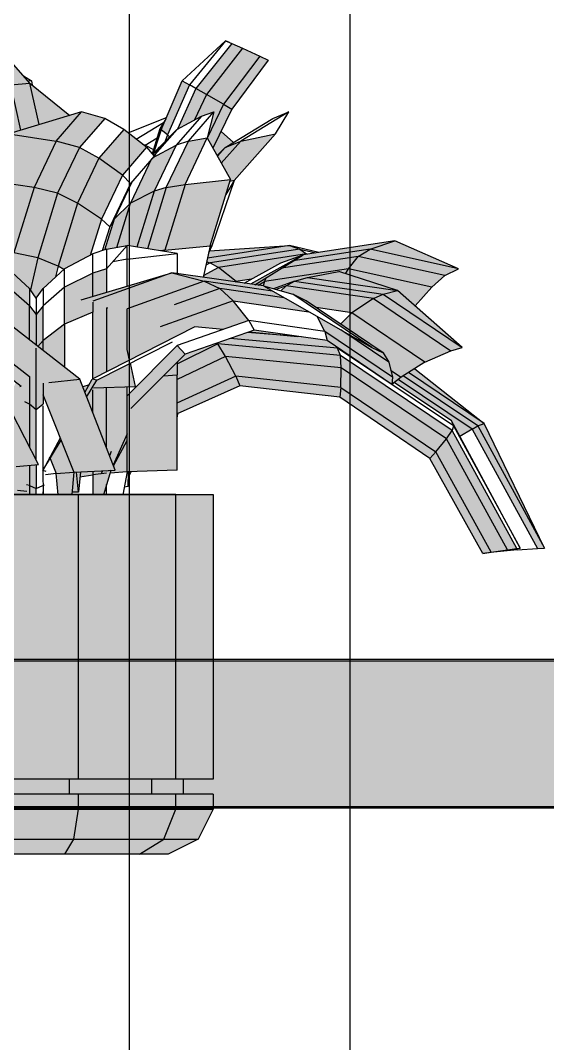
# Model space of a CAD drawing. Header units: feet. Extents: x 2272 to 4893, y 337 to 2916.
# Drawn here: x 3477.97 to 3481.55, y 1876.46 to 1883.41 of the extents above; entities that cross this region are included whole.
import ezdxf

# ---------------------------------------------------------------- set-up
doc = ezdxf.new("R2010")
doc.units = ezdxf.units.FT

# ---------------------------------------------------------------- blocks, each defined once
blk = doc.blocks.new('A$C7483090E')
for p, q in [((282.26, 430.06), (261.39, 453.57)), ((367.22, 431.3), (391.31, 453.57)), ((391.31, 453.57), (371.32, 429.03)), ((394.9, 452.1), (374.84, 427.05)), ((393.66, 452.61), (391.31, 453.57)), ((391.31, 453.57), (394.9, 452.1)), ((393.58, 452.54), (393.66, 452.61)), ((393.66, 452.61), (394.02, 452.4)), ((394.9, 452.1), (400.98, 449.54)), ((400.98, 449.54), (380.77, 423.61)), ((400.98, 449.54), (410.58, 445.07)), ((410.58, 445.07), (390.29, 418.19)), ((415.26, 442.73), (394.98, 415.48)), ((410.58, 445.07), (415.26, 442.73)), ((278.67, 434.01), (283.14, 431.3)), ((271.42, 429.03), (282.26, 430.06)), ((271.42, 429.03), (276.99, 403.69)), ((283.14, 431.3), (281.24, 431.08)), ((282.26, 430.06), (304.45, 411.89)), ((287.32, 406.84), (282.26, 430.06)), ((283.14, 431.3), (283.58, 428.89)), ((355.43, 403.98), (367.22, 431.3)), ((371.32, 429.03), (358.94, 401.13)), ((367.22, 431.3), (371.32, 429.03)), ((374.84, 427.05), (371.32, 429.03)), ((374.84, 427.05), (364.58, 404.42)), ((380.77, 423.61), (374.18, 409.55)), ((380.77, 423.61), (374.84, 427.05)), ((390.29, 418.19), (380.77, 423.61)), ((390.29, 418.19), (381.21, 399.22)), ((390.29, 418.19), (394.98, 415.48)), ((311.12, 413.94), (270.47, 401.79)), ((296.84, 397.69), (311.12, 413.94)), ((324.01, 410.36), (311.12, 413.94)), ((378.06, 411.6), (363.85, 395.42)), ((364.22, 404.2), (378.06, 411.6)), ((370.66, 397.69), (384.94, 413.94)), ((378.06, 411.6), (384.94, 413.94)), ((384.94, 413.94), (381.13, 399.52)), ((394.98, 415.48), (384.36, 393.66)), ((426.83, 413.94), (400.03, 397.69)), ((417.83, 410.36), (426.83, 413.94)), ((419.36, 401.79), (426.83, 413.94)), ((324.01, 410.36), (309.87, 394.17)), ((334.7, 404.2), (324.01, 410.36)), ((358.28, 410.58), (337.19, 402.23)), ((341.59, 398.71), (356.82, 408.01)), ((358.06, 410.14), (354.84, 404.5)), ((391.24, 394.17), (417.83, 410.36)), ((270.47, 401.79), (296.84, 397.69)), ((334.7, 404.2), (320.79, 388.16)), ((347.3, 394.24), (334.7, 404.2)), ((354.84, 404.5), (350.52, 390.51)), ((355.43, 403.98), (350.81, 390.07)), ((351.18, 390.44), (355.43, 403.98)), ((364.22, 404.2), (351.84, 389.92)), ((364.22, 404.2), (354.48, 394.24)), ((354.84, 404.5), (355.43, 403.98)), ((358.94, 401.13), (355.43, 403.98)), ((358.94, 401.13), (357.77, 397.61)), ((358.94, 401.13), (360.19, 400.1)), ((368.83, 373.52), (381.13, 399.52)), ((370.66, 397.69), (381.13, 399.52)), ((381.13, 399.52), (394.24, 376.23)), ((388.9, 402.96), (395.93, 396.95)), ((419.36, 401.79), (396.15, 375.64)), ((400.03, 397.69), (419.36, 401.79)), ((296.84, 397.69), (284.61, 371.83)), ((309.87, 394.17), (296.84, 397.69)), ((309.87, 394.17), (297.64, 368.54)), ((320.79, 388.16), (309.87, 394.17)), ((347.3, 394.24), (333.82, 378.64)), ((346.57, 395.42), (345.25, 395.85)), ((346.57, 395.42), (346.2, 395.05)), ((346.57, 395.42), (353.23, 399.44)), ((346.57, 395.42), (351.25, 393.07)), ((347.3, 394.24), (351.55, 389.34)), ((350.67, 388.31), (363.85, 395.42)), ((350.89, 390.07), (354.48, 394.24)), ((354.48, 394.24), (351.55, 389.34)), ((363.85, 395.42), (351.62, 369.71)), ((358.36, 371.83), (370.66, 397.69)), ((370.66, 397.69), (363.85, 395.42)), ((386.7, 389.56), (391.24, 394.17)), ((391.24, 394.17), (386.85, 389.26)), ((400.03, 397.69), (389.04, 385.38)), ((391.24, 394.17), (400.03, 397.69)), ((320.79, 388.16), (308.77, 362.97)), ((333.82, 378.64), (320.79, 388.16)), ((351.55, 389.34), (338.29, 373.96)), ((350.15, 387.73), (338.36, 362.97)), ((333.82, 378.64), (322.18, 354.18)), ((338.29, 373.96), (333.82, 378.64)), ((284.61, 371.83), (258.09, 375.64)), ((284.61, 371.83), (273.33, 335.36)), ((297.64, 368.54), (284.61, 371.83)), ((338.29, 373.96), (326.79, 349.93)), ((339.31, 375.13), (329.28, 354.18)), ((358.36, 371.83), (347.81, 337.63)), ((358.36, 371.83), (351.62, 369.71)), ((368.83, 373.52), (357.48, 336.82)), ((358.36, 371.83), (368.83, 373.52)), ((368.83, 373.52), (394.24, 376.23)), ((382.89, 339.17), (394.24, 376.23)), ((396.15, 375.64), (383.7, 339.17)), ((396.15, 375.64), (391.68, 367.95)), ((396.15, 375.64), (393.88, 375.13)), ((297.64, 368.54), (286.58, 332.58)), ((308.77, 362.97), (297.64, 368.54)), ((351.62, 369.71), (338.36, 362.97)), ((351.62, 369.71), (341.95, 338.58)), ((308.77, 362.97), (297.93, 327.89)), ((322.18, 354.18), (308.77, 362.97)), ((338.36, 362.97), (329.28, 354.18)), ((330.75, 338.36), (338.36, 362.97)), ((322.18, 354.18), (315.88, 333.89)), ((326.79, 349.93), (322.18, 354.18)), ((329.28, 354.18), (323.93, 336.9)), ((329.28, 354.18), (326.79, 349.93)), ((326.79, 349.93), (322.62, 336.46)), ((325.03, 337.34), (317.34, 334.7)), ((325.03, 337.34), (336.6, 339.46)), ((336.6, 339.46), (325.03, 326.42)), ((325.03, 337.34), (325.03, 326.42)), ((364.36, 334.99), (336.6, 339.46)), ((336.6, 331.77), (336.6, 339.46)), ((357.48, 336.82), (355.06, 336.46)), ((357.26, 336.09), (357.48, 336.82)), ((357.48, 336.82), (382.89, 339.17)), ((382.89, 339.17), (378.86, 321.66)), ((427.13, 339.46), (381.35, 332.43)), ((383.7, 339.17), (381.94, 335.14)), ((382.45, 336.39), (427.13, 339.46)), ((383.7, 339.17), (382.82, 339.09)), ((432.84, 337.34), (382.89, 329.79)), ((443.46, 335.58), (427.13, 339.46)), ((427.13, 339.46), (432.84, 337.34)), ((472.1, 337.34), (429.11, 330.82)), ((432.84, 337.34), (441.78, 335.29)), ((432.84, 337.34), (436.58, 334.7)), ((485.87, 342.02), (434.67, 334.26)), ((465.43, 333.31), (472.1, 337.34)), ((472.1, 337.34), (485.87, 342.02)), ((521.53, 326.42), (472.1, 337.34)), ((521.53, 326.42), (485.87, 342.02)), ((286.58, 332.58), (273.33, 335.36)), ((286.58, 332.58), (282.48, 314.63)), ((297.93, 327.89), (286.58, 332.58)), ((317.34, 334.7), (301.52, 326.42)), ((317.34, 323.93), (317.34, 334.7)), ((336.6, 331.77), (328.55, 330.38)), ((336.6, 331.77), (364.36, 334.99)), ((336.6, 316.83), (336.6, 331.77)), ((364.36, 334.99), (364.36, 323.79)), ((436.58, 334.7), (387.43, 327.23)), ((434.67, 334.26), (405.38, 317.86)), ((407.79, 317.56), (434.67, 334.26)), ((422.22, 329.79), (434.67, 334.26)), ((465.43, 333.31), (422.66, 326.79)), ((436.58, 334.7), (436.94, 334.55)), ((436.65, 334.55), (436.58, 334.7)), ((460.01, 326.42), (465.43, 333.31)), ((513.77, 322.62), (465.43, 333.31)), ((270.1, 326.42), (281.97, 315.44)), ((301.52, 326.42), (289.59, 315.44)), ((297.93, 327.89), (296.54, 321.88)), ((301.16, 326.13), (297.93, 327.89)), ((301.52, 316.17), (301.52, 326.42)), ((325.03, 326.42), (317.34, 323.93)), ((325.03, 326.42), (325.03, 313.46)), ((387.43, 327.23), (379.01, 322.54)), ((382.89, 329.79), (380.4, 328.4)), ((380.84, 330.38), (382.89, 329.79)), ((382.89, 329.79), (387.43, 327.23)), ((397.39, 319.32), (387.43, 327.23)), ((401.86, 318.37), (422.22, 329.79)), ((460.01, 326.42), (413.14, 319.32)), ((458.47, 323.71), (460.01, 326.42)), ((506.52, 316.17), (460.01, 326.42)), ((513.77, 322.62), (521.53, 326.42)), ((317.34, 323.93), (301.52, 316.17)), ((310.82, 309.21), (361.43, 324.23)), ((361.43, 324.23), (317.34, 308.33)), ((317.34, 311.19), (317.34, 323.93)), ((412.55, 316.9), (361.43, 324.23)), ((361.43, 324.23), (379.45, 319.54)), ((405.74, 320.57), (397.39, 319.32)), ((413.14, 319.32), (414.38, 321.59)), ((429.98, 319.54), (437.16, 321.59)), ((437.16, 321.59), (454.67, 324.96)), ((437.16, 321.59), (487.33, 314.41)), ((487.33, 314.41), (454.67, 324.96)), ((506.52, 316.17), (513.77, 322.62)), ((281.97, 305.84), (270.1, 316.17)), ((285.78, 310.09), (281.97, 315.44)), ((281.97, 315.44), (281.97, 305.84)), ((285.78, 310.09), (289.59, 315.44)), ((301.52, 316.17), (289.59, 305.84)), ((289.59, 315.44), (289.59, 305.84)), ((301.52, 295.52), (301.52, 316.1)), ((379.45, 319.54), (336.53, 304.16)), ((388.31, 315.44), (362.68, 306.28)), ((417.68, 313.97), (379.45, 319.54)), ((379.45, 319.54), (388.31, 315.44)), ((424.13, 310.31), (388.31, 315.44)), ((388.31, 315.44), (395.71, 308.63)), ((397.03, 319.1), (397.39, 319.32)), ((397.39, 319.32), (397.61, 319.03)), ((409.55, 317.27), (413.14, 319.32)), ((413.14, 319.32), (412.41, 316.9)), ((412.55, 316.9), (473.05, 282.63)), ((412.55, 316.9), (428.96, 312.36)), ((429.98, 319.54), (418.19, 315.29)), ((425.3, 316.9), (419.73, 314.85)), ((425.3, 316.9), (422.22, 314.19)), ((425.3, 316.9), (429.98, 319.54)), ((473.93, 309.87), (425.3, 316.9)), ((429.98, 319.54), (479.49, 312.36)), ((479.49, 312.36), (487.33, 314.41)), ((523.51, 282.63), (487.33, 314.41)), ((506.52, 316.17), (497.29, 305.84)), ((285.78, 310.09), (285.78, 300.86)), ((395.71, 308.63), (354.99, 294.13)), ((404.42, 297.64), (395.71, 308.63)), ((395.71, 308.63), (437.97, 302.48)), ((473.05, 282.63), (428.96, 312.36)), ((436.5, 308.55), (428.96, 312.36)), ((479.35, 279.55), (436.5, 308.55)), ((473.93, 309.87), (461.84, 301.96)), ((473.93, 309.87), (479.49, 312.36)), ((473.93, 309.87), (517.21, 280.65)), ((479.49, 312.36), (523.51, 282.63)), ((281.97, 286.8), (281.97, 305.84)), ((281.97, 305.84), (285.78, 300.86)), ((289.59, 305.84), (285.78, 300.86)), ((289.59, 286.51), (289.59, 305.84)), ((317.34, 307.75), (317.34, 302.33)), ((325.69, 304.53), (324.89, 304.67)), ((325.03, 304.45), (325.03, 268.93)), ((336.6, 281.46), (336.6, 304.16)), ((461.84, 301.96), (441.92, 304.82)), ((497, 305.84), (497.29, 305.84)), ((497.29, 305.84), (497.14, 305.7)), ((285.78, 300.79), (285.78, 283.8)), ((317.34, 302.33), (301.52, 295.52)), ((317.34, 265.05), (317.34, 302.33)), ((404.42, 297.64), (364.51, 283.58)), ((446.83, 291.49), (404.42, 297.64)), ((404.42, 297.64), (407.35, 292.22)), ((446.83, 291.49), (442.65, 299.77)), ((461.84, 301.96), (455.62, 295.52)), ((502.71, 274.35), (461.84, 301.96)), ((310.09, 264.9), (272.67, 294.05)), ((301.52, 295.52), (289.59, 286.51)), ((301.52, 295.52), (301.52, 271.57)), ((374.25, 294.05), (316.98, 264.9)), ((407.35, 292.22), (368.98, 278.82)), ((390.07, 292.52), (374.25, 294.05)), ((404.5, 291.2), (431.6, 288.71)), ((448.07, 286.36), (407.35, 292.22)), ((446.83, 291.49), (448.07, 286.36)), ((484.62, 266), (446.83, 291.49)), ((482.57, 274.35), (455.84, 292.37)), ((241.1, 288.56), (277.28, 261.02)), ((250.48, 290.68), (281.97, 266.44)), ((289.59, 286.51), (286.66, 283.14)), ((289.59, 280.87), (289.59, 286.51)), ((319.61, 264.39), (361.8, 285.78)), ((453.93, 282.26), (394.1, 287.53)), ((433.79, 288.41), (403.76, 290.98)), ((484.33, 261.9), (448.07, 286.36)), ((285.78, 247.69), (285.78, 282.12)), ((364.51, 283.58), (336.53, 255.6)), ((337.85, 275.52), (336.6, 281.46)), ((387.14, 284.53), (364.29, 273.33)), ((364.36, 283.65), (364.51, 283.58)), ((364.51, 283.58), (368.98, 278.82)), ((386.63, 284.97), (387.14, 284.53)), ((391.46, 277.57), (387.14, 284.53)), ((455.54, 278.16), (387.14, 284.53)), ((453.64, 282.55), (453.93, 282.26)), ((518.6, 238.83), (453.93, 282.26)), ((455.54, 278.16), (453.93, 282.26)), ((473.05, 282.63), (479.35, 279.55)), ((502.71, 274.35), (517.21, 280.65)), ((517.21, 280.65), (523.51, 282.63)), ((368.98, 278.82), (338.51, 248.5)), ((391.46, 277.57), (364.36, 264.68)), ((364.36, 274.21), (364.36, 267.25)), ((455.98, 271.2), (391.46, 277.57)), ((397.17, 266.52), (391.46, 277.57)), ((517.94, 236.19), (455.54, 278.16)), ((455.98, 271.2), (455.54, 278.16)), ((479.35, 279.55), (482.57, 274.35)), ((482.57, 274.35), (484.62, 266)), ((502.71, 274.35), (489.45, 266)), ((287.02, 217.3), (260.07, 269.66)), ((338.14, 273.77), (340.93, 260.88)), ((455.76, 260.22), (455.98, 271.2)), ((514.72, 231.58), (455.98, 271.2)), ((483.59, 269.88), (489.45, 266)), ((535.81, 240.22), (493.48, 268.57)), ((497, 270.69), (535.81, 240.22)), ((281.97, 266.44), (281.97, 250.92)), ((289.59, 262.71), (289.59, 250.92)), ((292.81, 263.07), (310.09, 264.9)), ((329.79, 214.15), (310.09, 264.9)), ((312.95, 257.43), (316.98, 264.9)), ((313.9, 254.87), (319.61, 264.39)), ((319.61, 264.39), (316.98, 264.9)), ((356.75, 266.66), (364.36, 267.25)), ((397.17, 266.52), (364.29, 251.57)), ((364.36, 214.15), (364.36, 267.25)), ((397.17, 266.52), (399.37, 261.1)), ((455.76, 260.22), (397.17, 266.52)), ((489.45, 266), (484.33, 261.9)), ((484.62, 266), (484.33, 261.9)), ((485.79, 263.07), (517.36, 241.98)), ((529, 237.07), (487.84, 264.68)), ((532.3, 238.83), (490.63, 266.74)), ((276.62, 260.8), (277.28, 261.02)), ((315.22, 261.75), (311.7, 260.58)), ((317.34, 246.16), (317.34, 258.9)), ((317.78, 260), (340.93, 260.88)), ((325.03, 226.38), (325.03, 260.29)), ((336.6, 213.12), (336.6, 260.66)), ((399.37, 261.1), (364.36, 245.5)), ((455.18, 254.87), (399.37, 261.1)), ((455.76, 260.22), (455.18, 254.87)), ((455.76, 260.22), (508.72, 224.26)), ((281.97, 250.92), (279.41, 252.23)), ((289.51, 256.34), (306.8, 212.98)), ((505.49, 220.67), (455.18, 254.87)), ((285.78, 247.69), (281.97, 250.92)), ((281.97, 250.92), (281.97, 227.11)), ((289.37, 250.77), (285.78, 247.69)), ((285.78, 219.72), (285.78, 247.69)), ((289.59, 214.08), (289.59, 249.96)), ((364.66, 245.64), (364.36, 243.81)), ((517.36, 241.98), (518.6, 238.83)), ((555.88, 170.65), (517.36, 241.98)), ((532.3, 238.83), (535.81, 240.22)), ((569.5, 170.65), (535.81, 240.22)), ((336.53, 234.36), (328.7, 216.86)), ((514.72, 231.58), (517.94, 236.19)), ((518.6, 238.83), (517.94, 236.19)), ((553.98, 170.35), (517.94, 236.19)), ((518.6, 238.83), (555.88, 170.65)), ((529, 237.07), (522.19, 232.83)), ((529, 237.07), (532.3, 238.83)), ((529, 237.07), (565.48, 170.43)), ((532.3, 238.83), (569.5, 170.65)), ((299.18, 232.02), (289.44, 213.86)), ((289.44, 213.86), (299.62, 230.92)), ((328.84, 216.57), (336.6, 230.7)), ((508.72, 224.26), (514.72, 231.58)), ((548.85, 169.69), (514.72, 231.58)), ((327.67, 224.55), (326.57, 222.21)), ((508.72, 224.26), (505.49, 220.67)), ((539.77, 168.38), (508.72, 224.26)), ((274.64, 216.2), (287.02, 217.3)), ((285.78, 217.15), (285.78, 203.9)), ((293.32, 221.03), (293.17, 221.33)), ((293.47, 220.67), (296.91, 212.25)), ((535.01, 167.64), (505.49, 220.67)), ((281.97, 216.79), (281.97, 205.58)), ((291.34, 213.42), (289.44, 213.86)), ((289.44, 213.86), (289.59, 200.53)), ((296.91, 212.25), (290.9, 211.51)), ((296.91, 212.25), (306.8, 212.98)), ((297.93, 200.45), (296.91, 212.25)), ((306.8, 212.98), (305.7, 200.53)), ((306.8, 212.98), (329.79, 214.15)), ((309.36, 201.77), (308.26, 213.05)), ((310.39, 213.12), (309.36, 201.77)), ((310.17, 210.41), (317.34, 211.59)), ((317.34, 213.49), (317.34, 211.59)), ((325.03, 212.47), (317.34, 211.59)), ((317.34, 211.59), (317.34, 200.45)), ((322.76, 213.78), (322.03, 212.1)), ((327.38, 213.93), (323.28, 200.45)), ((327.38, 213.93), (325.03, 213.56)), ((325.03, 213.86), (325.03, 213.56)), ((336.6, 213.12), (326.94, 212.54)), ((327.38, 214), (327.38, 213.93)), ((327.38, 214), (327.38, 213.93)), ((336.6, 213.12), (334.04, 200.45)), ((364.36, 214.15), (336.6, 213.12)), ((337.04, 204.99), (337.34, 213.12)), ((337.26, 210.19), (338.66, 213.2)), ((281.97, 205.58), (280.28, 206.02)), ((281.97, 205.58), (285.78, 203.9)), ((281.97, 205.58), (281.97, 200.53)), ((285.78, 203.9), (289.51, 205.51)), ((290.17, 205.73), (289.59, 205.58)), ((325.03, 200.45), (325.03, 206.17)), ((242.27, 200.53), (309.36, 200.53)), ((309.36, 200.53), (242.27, 200.53)), ((280.58, 202.29), (275.23, 202.72)), ((285.78, 200.45), (285.78, 203.9)), ((289.59, 200.53), (289.59, 202.07)), ((309.36, 201.77), (305.84, 201.77)), ((309.36, 41.82), (309.36, 200.53)), ((309.36, 200.53), (363.7, 200.53)), ((363.7, 200.53), (309.36, 200.53)), ((337.04, 204.99), (334.92, 204.63)), ((363.7, 41.82), (363.7, 200.53)), ((363.7, 200.53), (384.43, 200.53)), ((363.7, 200.53), (384.43, 200.53)), ((384.43, 200.53), (384.43, 41.82)), ((541.09, 168.38), (535.01, 167.64)), ((535.01, 167.64), (539.77, 168.38)), ((539.77, 168.38), (548.85, 169.69)), ((540.94, 168.52), (541.09, 168.38)), ((554.27, 169.69), (541.09, 168.38)), ((548.85, 169.69), (553.98, 170.35)), ((553.9, 170.28), (554.27, 169.69)), ((553.98, 170.35), (555.88, 170.65)), ((554.27, 169.69), (565.48, 170.43)), ((565.48, 170.43), (569.5, 170.65)), ((309.36, 41.82), (242.27, 41.82)), ((304.23, 41.82), (304.23, 33.47)), ((363.7, 41.82), (309.36, 41.82)), ((350.15, 41.82), (350.15, 33.47)), ((384.43, 41.82), (363.7, 41.82)), ((367.73, 41.82), (367.73, 33.47)), ((309.36, 33.47), (242.27, 33.47)), ((309.36, 33.47), (242.27, 33.47)), ((309.36, 25.05), (309.36, 33.47)), ((363.7, 33.47), (309.36, 33.47)), ((363.7, 33.47), (309.36, 33.47)), ((363.7, 25.05), (363.7, 33.47)), ((384.43, 33.47), (363.7, 33.47)), ((384.43, 33.47), (363.7, 33.47)), ((384.43, 33.47), (384.43, 25.05)), ((242.27, 25.05), (309.36, 25.05)), ((306.8, 8.35), (309.36, 25.05)), ((309.36, 25.05), (363.7, 25.05)), ((356.97, 8.35), (363.7, 25.05)), ((363.7, 25.05), (384.43, 25.05)), ((384.43, 25.05), (376.08, 8.35)), ((244.84, 8.35), (306.8, 8.35)), ((301.67, 0), (306.8, 8.35)), ((306.8, 8.35), (356.97, 8.35)), ((343.42, 0), (356.97, 8.35)), ((356.97, 8.35), (376.08, 8.35)), ((376.08, 8.35), (359.38, 0)), ((301.67, 0), (250.04, 0)), ((343.42, 0), (301.67, 0)), ((359.38, 0), (343.42, 0))]:
    blk.add_line(p, q)

msp = doc.modelspace()

# ---------------------------------------------------------------- hatches: boundary and pattern name
at = {"true_color": 0xafd9aa}
h = msp.add_hatch(color=9, dxfattribs=at)
h.dxf.hatch_style = 1
h.paths.add_polyline_path([(3476.6877, 1880.5669), (3476.5242, 1880.6194), (3476.4449, 1880.4473), (3476.3264, 1879.8219), (3476.5432, 1879.8129)])
h.paths.add_polyline_path([(3476.8582, 1880.4777), (3476.6877, 1880.5669), (3476.5432, 1879.8129), (3476.6288, 1879.8049), (3476.6288, 1880.1886), (3476.802, 1880.1886)])
h.paths.add_polyline_path([(3476.7978, 1880.7816), (3476.6877, 1880.5669), (3476.8582, 1880.4777), (3476.8602, 1880.4818)])
h.paths.add_polyline_path([(3476.9652, 1880.8622), (3476.943, 1880.9014), (3476.8299, 1880.882), (3476.784, 1880.8477), (3476.8867, 1880.3546), (3477.1928, 1880.3403), (3477.2704, 1880.334), (3477.2638, 1880.3482), (3477.1946, 1880.3546)])
h.paths.add_polyline_path([(3477.1303, 1880.7829), (3477.1437, 1880.773), (3477.1644, 1880.7874), (3477.1471, 1880.8633), (3477.0733, 1880.9238), (3476.9471, 1880.9021), (3477.1946, 1880.3546), (3477.3302, 1880.3421)])
h.paths.add_polyline_path([(3477.5949, 1880.3857), (3477.456, 1880.6767), (3477.3767, 1880.7307), (3477.3623, 1880.641), (3477.5443, 1880.1886), (3477.6291, 1880.1886)])
h.paths.add_polyline_path([(3477.8022, 1880.6401), (3477.9378, 1880.3795), (3478.0886, 1880.3929), (3477.7603, 1881.0309), (3477.721, 1881.0238), (3477.4498, 1881.229), (3477.2775, 1881.1273), (3477.1375, 1880.9925), (3477.4925, 1880.7439), (3477.5054, 1880.7162), (3477.456, 1880.6767), (3477.6818, 1880.2038), (3477.7362, 1880.226), (3477.7338, 1880.236), (3477.7014, 1880.2415), (3477.7023, 1880.2287), (3477.6925, 1880.243), (3477.7338, 1880.236), (3477.6978, 1880.3902)])
h.paths.add_polyline_path([(3477.3623, 1880.641), (3477.356, 1880.7448), (3477.2633, 1880.808), (3477.2633, 1880.4896), (3477.3302, 1880.3421), (3477.3793, 1880.334), (3477.373, 1880.3456), (3477.4837, 1880.3394)], flags=17)
h.paths.add_polyline_path([(3478.0271, 1880.8025), (3478.0271, 1880.9917), (3477.6434, 1881.287), (3477.5292, 1881.2611), (3477.9344, 1880.9527), (3477.8741, 1880.8098), (3478.0271, 1880.5125)])
h.paths.add_polyline_path([(3477.5292, 1881.2611), (3477.4498, 1881.229), (3477.721, 1881.0238), (3477.7603, 1881.0309), (3477.7913, 1880.9706), (3477.8391, 1880.9343), (3477.8591, 1881.01)])
h.paths.add_polyline_path([(3477.1375, 1880.9925), (3477.0893, 1880.9265), (3477.456, 1880.6767), (3477.5054, 1880.7162), (3477.4925, 1880.7439)])
h.paths.add_polyline_path([(3477.1375, 1880.9925), (3476.933, 1880.9588), (3476.8299, 1880.882), (3477.0893, 1880.9265)])
h.paths.add_polyline_path([(3477.2775, 1881.1273), (3477.1277, 1881.104), (3476.933, 1880.9588), (3477.1375, 1880.9925)])
h.paths.add_polyline_path([(3476.942, 1881.1719), (3476.9064, 1881.2121), (3476.3629, 1881.1344), (3476.4709, 1881.0497), (3476.8375, 1881.1051), (3476.8992, 1881.1514)])
h.paths.add_polyline_path([(3476.9064, 1881.2121), (3476.7966, 1881.2611), (3476.2344, 1881.1844), (3476.3629, 1881.1344)])
h.paths.add_polyline_path([(3476.7915, 1881.2604), (3476.8475, 1881.3191), (3476.2023, 1881.5056), (3476.1372, 1881.3718), (3476.3942, 1881.2977), (3475.9739, 1881.2424), (3476.2344, 1881.1844)])
h.paths.add_polyline_path([(3476.8475, 1881.3191), (3476.793, 1881.262), (3476.7966, 1881.2611), (3476.9064, 1881.2121), (3476.9522, 1881.1768), (3476.9679, 1881.1844), (3477.0001, 1881.1924)])
h.paths.add_polyline_path([(3476.7636, 1881.0497), (3476.8375, 1881.1051), (3476.4709, 1881.0497), (3476.6003, 1880.9158), (3476.6402, 1880.922)], flags=17)
h.paths.add_polyline_path([(3476.8992, 1881.1514), (3476.7636, 1881.0497), (3476.6402, 1880.922), (3476.2969, 1880.5669), (3476.3968, 1880.6338)])
h.paths.add_polyline_path([(3477.8825, 1881.5975), (3477.7549, 1881.676), (3477.7549, 1881.4146), (3477.8825, 1881.3459)])
h.paths.add_polyline_path([(3478.0592, 1882.2757), (3477.7362, 1882.3221), (3477.597, 1881.8715), (3477.9218, 1881.8313)])
h.paths.add_polyline_path([(3478.2082, 1882.5907), (3477.887, 1882.6406), (3477.7362, 1882.3221), (3478.0592, 1882.2757)])
h.paths.add_polyline_path([(3477.5925, 1882.9065), (3477.4078, 1882.8405), (3477.4944, 1882.4791), (3477.6737, 1882.555)])
h.paths.add_polyline_path([(3477.8031, 1882.9565), (3477.5925, 1882.9065), (3477.6737, 1882.555), (3477.8731, 1882.6113), (3477.8779, 1882.6215)])
h.paths.add_polyline_path([(3477.6737, 1882.555), (3477.4944, 1882.4791), (3477.5676, 1882.0534), (3477.7174, 1882.2921)])
h.paths.add_polyline_path([(3477.8731, 1882.6113), (3477.6737, 1882.555), (3477.7174, 1882.2921), (3477.7362, 1882.3221)])
h.paths.add_polyline_path([(3476.7895, 1882.985), (3476.586, 1882.6736), (3476.8635, 1882.6487)], flags=17)
h.paths.add_polyline_path([(3477.0696, 1882.9726), (3476.8073, 1883.0002), (3476.8787, 1882.6674), (3477.1446, 1882.6326)])
h.paths.add_polyline_path([(3476.8787, 1882.6674), (3476.8111, 1882.9823), (3476.7895, 1882.985), (3476.8635, 1882.6487), (3476.586, 1882.6736), (3476.6583, 1882.2025), (3476.8317, 1882.1873), (3476.8287, 1882.2025), (3476.9519, 1882.1971)])
h.paths.add_polyline_path([(3476.9519, 1882.1971), (3476.8287, 1882.2025), (3476.8998, 1881.8345), (3477.0552, 1881.5966), (3477.0687, 1881.5966)])
h.paths.add_polyline_path([(3476.8317, 1882.1873), (3476.6583, 1882.2025), (3476.6803, 1882.086), (3476.8903, 1881.8492), (3476.8998, 1881.8345)])
h.paths.add_polyline_path([(3477.1865, 1882.9485), (3477.0696, 1882.9726), (3477.1446, 1882.6326), (3477.2642, 1882.604)])
h.paths.add_polyline_path([(3477.0643, 1883.2536), (3476.9474, 1883.2715), (3477.0696, 1882.9726), (3477.1865, 1882.9485)])
h.paths.add_polyline_path([(3476.9474, 1883.2715), (3476.8073, 1883.0002), (3477.0696, 1882.9726)])
h.paths.add_polyline_path([(3477.1375, 1883.2224), (3477.0643, 1883.2536), (3477.1865, 1882.9485), (3477.2606, 1882.9065)])
h.paths.add_polyline_path([(3477.2847, 1883.168), (3477.3158, 1883.1772), (3477.299, 1883.2224), (3477.1811, 1883.1869), (3477.1375, 1883.2224), (3477.2606, 1882.9065), (3477.3279, 1882.8401), (3477.34, 1882.8075), (3477.4078, 1882.8405)])
h.paths.add_polyline_path([(3477.2606, 1882.9065), (3477.1865, 1882.9485), (3477.2642, 1882.604), (3477.3418, 1882.555)])
h.paths.add_polyline_path([(3477.3285, 1882.8386), (3477.3279, 1882.8401), (3477.2606, 1882.9065), (3477.3418, 1882.555), (3477.415, 1882.4791)])
h.paths.add_polyline_path([(3477.1446, 1882.6326), (3476.8787, 1882.6674), (3476.9519, 1882.1971), (3477.2195, 1882.1641)])
h.paths.add_polyline_path([(3477.2642, 1882.604), (3477.1446, 1882.6326), (3477.2195, 1882.1641), (3477.3409, 1882.1365)])
h.paths.add_polyline_path([(3477.3418, 1882.555), (3477.2642, 1882.604), (3477.3409, 1882.1365), (3477.4203, 1882.091)])
h.paths.add_polyline_path([(3477.415, 1882.4791), (3477.3418, 1882.555), (3477.4203, 1882.091), (3477.4944, 1882.0223)])
h.paths.add_polyline_path([(3477.4944, 1882.0223), (3477.4203, 1882.091), (3477.4577, 1881.8791), (3477.458, 1881.879), (3477.5051, 1881.954)])
h.paths.add_polyline_path([(3477.4203, 1882.091), (3477.3409, 1882.1365), (3477.3864, 1881.8913), (3477.4577, 1881.8791)])
h.paths.add_polyline_path([(3477.3409, 1882.1365), (3477.2195, 1882.1641), (3477.2677, 1881.9117), (3477.3864, 1881.8913)])
h.paths.add_polyline_path([(3477.5925, 1882.9065), (3477.4685, 1883.2224), (3477.2847, 1883.168), (3477.4078, 1882.8405)])
h.paths.add_polyline_path([(3477.6809, 1883.2599), (3477.4685, 1883.2224), (3477.5925, 1882.9065), (3477.8031, 1882.9565)])
h.paths.add_polyline_path([(3477.4078, 1882.8405), (3477.34, 1882.8075), (3477.4283, 1882.4434), (3477.4944, 1882.4791)])
h.paths.add_polyline_path([(3477.4944, 1882.4791), (3477.4283, 1882.4434), (3477.5078, 1881.991), (3477.5366, 1882.0041), (3477.5676, 1882.0534)])
h.paths.add_polyline_path([(3477.7763, 1883.2715), (3477.6809, 1883.2599), (3477.8031, 1882.9565), (3477.8986, 1882.9726)])
h.paths.add_polyline_path([(3477.7763, 1883.2715), (3477.8986, 1882.9726), (3478.0306, 1882.985)])
h.paths.add_polyline_path([(3477.8986, 1882.9726), (3477.8031, 1882.9565), (3477.8779, 1882.6215), (3477.887, 1882.6406), (3477.9663, 1882.6643)])
h.paths.add_polyline_path([(3478.0306, 1882.985), (3477.8986, 1882.9726), (3477.9663, 1882.6643), (3478.0923, 1882.702)])
h.paths.add_polyline_path([(3478.0306, 1882.985), (3478.0923, 1882.702), (3478.3004, 1882.7643)])
h.paths.add_polyline_path([(3478.3822, 1882.7887), (3477.887, 1882.6406), (3478.2082, 1882.5907)])
h.paths.add_polyline_path([(3478.5393, 1882.745), (3478.3822, 1882.7887), (3478.2082, 1882.5907), (3478.367, 1882.5478)])
h.paths.add_polyline_path([(3478.5, 1882.4747), (3478.367, 1882.5478), (3478.218, 1882.2355), (3478.3537, 1882.1677)])
h.paths.add_polyline_path([(3478.6588, 1882.3587), (3478.5, 1882.4747), (3478.3537, 1882.1677), (3478.5169, 1882.0606)])
h.paths.add_polyline_path([(3478.823, 1882.5487), (3478.6695, 1882.6701), (3478.5, 1882.4747), (3478.6588, 1882.3587)])
h.paths.add_polyline_path([(3478.3537, 1882.1677), (3478.218, 1882.2355), (3478.0833, 1881.7974), (3478.2216, 1881.7403)])
h.paths.add_polyline_path([(3478.218, 1882.2355), (3478.0592, 1882.2757), (3477.9218, 1881.8313), (3478.0833, 1881.7974)])
h.paths.add_polyline_path([(3478.5169, 1882.0606), (3478.3537, 1882.1677), (3478.2216, 1881.7403), (3478.2612, 1881.7187), (3478.2653, 1881.7224), (3478.4404, 1881.814)])
h.paths.add_polyline_path([(3478.367, 1882.5478), (3478.2082, 1882.5907), (3478.0592, 1882.2757), (3478.218, 1882.2355)])
h.paths.add_polyline_path([(3478.0833, 1881.7974), (3477.9218, 1881.8313), (3477.8943, 1881.7116), (3478.0271, 1881.5886), (3478.0335, 1881.5796)])
h.paths.add_polyline_path([(3478.2216, 1881.7403), (3478.0833, 1881.7974), (3478.0335, 1881.5796), (3478.0735, 1881.5235), (3478.1199, 1881.5886), (3478.2045, 1881.6665)])
h.paths.add_polyline_path([(3477.9218, 1881.8313), (3477.597, 1881.8715), (3477.5926, 1881.8558), (3477.5952, 1881.8554), (3477.7549, 1881.8063), (3477.8825, 1881.7224), (3477.8943, 1881.7116)])
h.paths.add_polyline_path([(3477.8825, 1881.7224), (3477.7549, 1881.8063), (3477.7549, 1881.676), (3477.8825, 1881.5975)])
h.paths.add_polyline_path([(3477.7549, 1881.8063), (3477.5952, 1881.8554), (3477.5952, 1881.7224), (3477.7549, 1881.676)])
h.paths.add_polyline_path([(3477.8825, 1881.7224), (3477.8825, 1881.5975), (3478.0271, 1881.4717), (3478.0271, 1881.5886)])
h.paths.add_polyline_path([(3478.0271, 1881.4717), (3477.8825, 1881.5975), (3477.8825, 1881.3459), (3477.9066, 1881.3271), (3477.9138, 1881.328), (3478.0271, 1881.2398)])
h.paths.add_polyline_path([(3477.7549, 1881.4146), (3477.5952, 1881.4548), (3477.5952, 1881.2869), (3477.7549, 1881.3075)])
h.paths.add_polyline_path([(3477.8825, 1881.3459), (3477.7549, 1881.4146), (3477.7549, 1881.3075), (3477.8825, 1881.324)])
h.paths.add_polyline_path([(3478.3697, 1880.9729), (3477.9138, 1881.328), (3477.6434, 1881.287), (3478.0271, 1880.9917), (3478.0271, 1880.8025), (3478.0735, 1880.7632), (3478.1199, 1880.803), (3478.1199, 1880.8663), (3478.3296, 1880.3403), (3478.6097, 1880.3546)])
h = msp.add_hatch(color=9, dxfattribs=at)
h.dxf.hatch_style = 1
h.paths.add_polyline_path([(3479.395, 1882.3292), (3479.0853, 1882.2962), (3478.947, 1881.8492), (3479.2567, 1881.8777)])
h.paths.add_polyline_path([(3478.7141, 1882.1677), (3478.6035, 1882.0606), (3478.5386, 1881.8509), (3478.5517, 1881.8554), (3478.6214, 1881.8682)])
h.paths.add_polyline_path([(3478.9577, 1882.2757), (3478.8757, 1882.2498), (3478.7579, 1881.8708), (3478.8294, 1881.8593)])
h.paths.add_polyline_path([(3478.8757, 1882.2498), (3478.7141, 1882.1677), (3478.6214, 1881.8682), (3478.6927, 1881.8813), (3478.7579, 1881.8708)])
h.paths.add_polyline_path([(3479.0853, 1882.2962), (3478.9577, 1882.2757), (3478.8294, 1881.8593), (3478.9188, 1881.8449), (3478.947, 1881.8492)])
h.paths.add_polyline_path([(3479.2352, 1882.613), (3479.1076, 1882.5907), (3478.9577, 1882.2757), (3479.0853, 1882.2962)])
h.paths.add_polyline_path([(3479.0247, 1882.563), (3478.8639, 1882.4764), (3478.8578, 1882.4692), (3478.7141, 1882.1677), (3478.8757, 1882.2498)])
h.paths.add_polyline_path([(3479.2352, 1882.613), (3479.0853, 1882.2962), (3479.395, 1882.3292)], flags=17)
h.paths.add_polyline_path([(3479.2308, 1882.9065), (3479.1585, 1882.9485), (3479.0334, 1882.6724), (3479.1503, 1882.7348)])
h.paths.add_polyline_path([(3479.594, 1883.168), (3479.4771, 1883.2224), (3479.2308, 1882.9065), (3479.3468, 1882.8405)])
h.paths.add_polyline_path([(3479.4771, 1883.2224), (3479.403, 1883.2536), (3479.1585, 1882.9485), (3479.2308, 1882.9065)])
h.paths.add_polyline_path([(3479.6511, 1883.1394), (3479.594, 1883.168), (3479.3468, 1882.8405), (3479.4039, 1882.8075)])
h.paths.add_polyline_path([(3479.3468, 1882.8405), (3479.2308, 1882.9065), (3479.1503, 1882.7348), (3479.1978, 1882.7602), (3479.2816, 1882.7887), (3479.2352, 1882.613), (3479.0853, 1882.2962), (3479.395, 1882.3292), (3479.3909, 1882.3159), (3479.4182, 1882.3221), (3479.701, 1882.6406), (3479.4655, 1882.5907), (3479.3584, 1882.5478), (3479.4149, 1882.5822), (3479.3297, 1882.655), (3479.4039, 1882.8075)])
h.paths.add_polyline_path([(3479.1157, 1882.9726), (3479.0657, 1883.0002), (3478.9221, 1882.6674), (3478.9649, 1882.6326)])
h.paths.add_polyline_path([(3480.5112, 1881.9125), (3480.3435, 1881.8554), (3480.9458, 1881.7224)])
h.paths.add_polyline_path([(3479.7358, 1881.7635), (3479.8875, 1881.8179), (3479.9116, 1881.8216), (3479.9107, 1881.8233), (3479.312, 1881.7323), (3479.4333, 1881.6359), (3479.5356, 1881.6511)])
h.paths.add_polyline_path([(3479.9107, 1881.8233), (3479.8652, 1881.8554), (3479.2567, 1881.7635), (3479.312, 1881.7323)])
h.paths.add_polyline_path([(3479.8652, 1881.8554), (3479.7956, 1881.8813), (3479.2378, 1881.7956), (3479.232, 1881.7705), (3479.2567, 1881.7635)])
h.paths.add_polyline_path([(3479.7956, 1881.8813), (3479.2517, 1881.8438), (3479.2457, 1881.8301), (3479.2378, 1881.7956)], flags=17)
h.paths.add_polyline_path([(3479.312, 1881.7323), (3479.2102, 1881.6756), (3479.2078, 1881.6652), (3479.4293, 1881.6335), (3479.4333, 1881.6359)])
h.paths.add_polyline_path([(3478.9952, 1881.6957), (3479.2147, 1881.6386), (3479.6812, 1881.5706), (3479.618, 1881.6064)])
h.paths.add_polyline_path([(3479.2147, 1881.6386), (3479.3227, 1881.5886), (3479.76, 1881.526), (3479.6812, 1881.5706)])
h.paths.add_polyline_path([(3479.76, 1881.526), (3479.3227, 1881.5886), (3479.4128, 1881.5056), (3479.9285, 1881.4305)])
h.paths.add_polyline_path([(3479.4128, 1881.5056), (3479.519, 1881.3718), (3480.0356, 1881.2968), (3479.9841, 1881.3991), (3479.9285, 1881.4305)], flags=17)
h.paths.add_polyline_path([(3480.1963, 1881.7224), (3480.2623, 1881.8063), (3480.3435, 1881.8554), (3480.5112, 1881.9125), (3479.8875, 1881.8179), (3479.5319, 1881.6188), (3479.6163, 1881.6067), (3479.6252, 1881.6359)])
h.paths.add_polyline_path([(3479.8304, 1881.6386), (3479.9179, 1881.6636), (3480.1311, 1881.7046), (3480.1776, 1881.6896), (3480.1963, 1881.7224), (3479.6252, 1881.6359), (3479.6163, 1881.6067), (3479.618, 1881.6064), (3479.6877, 1881.5872)])
h.paths.add_polyline_path([(3479.9179, 1881.6636), (3479.8304, 1881.6386), (3480.4336, 1881.5511), (3480.5291, 1881.5761)])
h.paths.add_polyline_path([(3480.1311, 1881.7046), (3479.9179, 1881.6636), (3480.5291, 1881.5761)])
h.paths.add_polyline_path([(3479.8304, 1881.6386), (3479.7733, 1881.6064), (3480.3658, 1881.5208), (3480.4336, 1881.5511)])
h.paths.add_polyline_path([(3480.3435, 1881.8554), (3480.2623, 1881.8063), (3480.8512, 1881.676), (3480.9458, 1881.7224)])
h.paths.add_polyline_path([(3480.2186, 1881.4244), (3479.9774, 1881.459), (3480.1434, 1881.3466)], flags=17)
h.paths.add_polyline_path([(3479.519, 1881.3718), (3479.5547, 1881.3057), (3480.0508, 1881.2344), (3480.0356, 1881.2968)], flags=17)
h.paths.add_polyline_path([(3479.5547, 1881.3057), (3479.519, 1881.3718), (3479.0327, 1881.2005), (3479.0871, 1881.1425)], flags=16)
h.paths.add_polyline_path([(3480.1418, 1881.1344), (3480.1472, 1881.0497), (3480.1445, 1880.9158), (3480.1374, 1880.8507), (3479.4574, 1880.9265), (3479.0344, 1880.738), (3479.0309, 1880.7159), (3479.0309, 1881.0015), (3478.9383, 1880.9943), (3479.0871, 1881.1425), (3479.0327, 1881.2005), (3479.519, 1881.3718), (3479.4128, 1881.5056), (3479.9285, 1881.4305), (3479.9841, 1881.3991), (3480.3551, 1881.1889), (3479.8179, 1881.5511), (3479.9098, 1881.5047), (3479.9774, 1881.459), (3480.2186, 1881.4244), (3480.3658, 1881.5208), (3480.8931, 1881.1648), (3480.7165, 1881.088), (3480.2186, 1881.4244), (3480.1434, 1881.3466), (3480.4318, 1881.1514), (3480.4711, 1881.088), (3480.4846, 1881.0329), (3480.555, 1880.9863), (3480.4921, 1880.936), (3480.1222, 1881.1844)])
h = msp.add_hatch(color=9, dxfattribs=at)
h.dxf.hatch_style = 1
h.paths.add_polyline_path([(3479.7733, 1881.6064), (3479.7362, 1881.5737), (3479.8179, 1881.5511), (3479.9098, 1881.5047), (3479.9774, 1881.459), (3480.2186, 1881.4244), (3480.3658, 1881.5208)])
h.paths.add_polyline_path([(3480.7165, 1881.088), (3480.8931, 1881.1648), (3480.3658, 1881.5208), (3480.2186, 1881.4244)])
h.paths.add_polyline_path([(3480.2186, 1881.4244), (3480.1434, 1881.3466), (3480.4318, 1881.1514), (3480.4711, 1881.088), (3480.4846, 1881.0329), (3480.555, 1880.9863), (3480.7165, 1881.088)])
h.paths.add_polyline_path([(3480.8931, 1881.1648), (3480.9699, 1881.1889), (3480.4336, 1881.5511), (3480.3658, 1881.5208)])
h.paths.add_polyline_path([(3480.9699, 1881.1889), (3480.5291, 1881.5761), (3480.4336, 1881.5511)])
h.paths.add_polyline_path([(3480.1963, 1881.7224), (3480.1776, 1881.6896), (3480.5291, 1881.5761), (3480.6479, 1881.4717), (3480.6504, 1881.4717), (3480.7629, 1881.5975)])
h.paths.add_polyline_path([(3480.7629, 1881.5975), (3480.8512, 1881.676), (3480.2623, 1881.8063), (3480.1963, 1881.7224)])
h = msp.add_hatch(color=9, dxfattribs=at)
h.dxf.hatch_style = 1
h.paths.add_polyline_path([(3478.4581, 1881.4289), (3478.2653, 1881.3459), (3478.2653, 1881.0542), (3478.3697, 1880.9729), (3478.3901, 1880.9205), (3478.4331, 1880.9348), (3478.4536, 1880.9729), (3478.4581, 1880.9752)], flags=17)
h.paths.add_polyline_path([(3478.4581, 1881.5363), (3478.4581, 1881.6921), (3478.2653, 1881.5975), (3478.2653, 1881.3459), (3478.4581, 1881.4289), (3478.4581, 1880.9752), (3478.7079, 1881.1023), (3478.6927, 1881.1746), (3478.6927, 1881.4515), (3479.2147, 1881.6386), (3478.9952, 1881.6957)])
h.paths.add_polyline_path([(3478.5517, 1881.7224), (3478.4581, 1881.6921), (3478.4581, 1881.5363), (3478.5517, 1881.5641)])
h.paths.add_polyline_path([(3479.0309, 1881.0015), (3478.9383, 1880.9943), (3479.0871, 1881.1425), (3479.0327, 1881.2005), (3478.6927, 1880.8605), (3478.6927, 1880.3421), (3479.0309, 1880.3546)])
h.paths.add_polyline_path([(3478.6927, 1880.9218), (3478.5517, 1880.9165), (3478.5517, 1880.504), (3478.5967, 1880.3882), (3478.6927, 1880.6028)], flags=17)
h.paths.add_polyline_path([(3478.5517, 1880.9165), (3478.6927, 1880.9218), (3478.7454, 1880.9238), (3478.7114, 1881.0811), (3478.4857, 1880.9667), (3478.4536, 1880.9729), (3478.4581, 1880.9752), (3478.4581, 1881.4289), (3478.2653, 1881.3459), (3478.1199, 1881.2361), (3478.1199, 1881.4717), (3478.0735, 1881.411), (3478.0271, 1881.4717), (3477.8825, 1881.5975), (3477.8825, 1881.3459), (3477.9066, 1881.3271), (3477.5952, 1881.2869), (3477.5952, 1881.2805), (3477.6434, 1881.287), (3477.5292, 1881.2611), (3477.9344, 1880.9527), (3477.8741, 1880.8098), (3478.0886, 1880.3929), (3478.0735, 1880.3916), (3478.0735, 1880.2296), (3478.1192, 1880.2494), (3478.1181, 1880.351), (3478.1652, 1880.4388), (3478.1676, 1880.434), (3478.1673, 1880.4335), (3478.2091, 1880.3314), (3478.3296, 1880.3403), (3478.3175, 1880.2038), (3478.3608, 1880.2038), (3478.3703, 1880.309), (3478.4581, 1880.3233), (3478.4581, 1880.1886), (3478.5306, 1880.1886), (3478.5751, 1880.3349), (3478.6927, 1880.3421), (3478.6927, 1880.6028), (3478.5967, 1880.3882), (3478.5517, 1880.504)])
h.paths.add_polyline_path([(3477.8022, 1880.6401), (3477.6978, 1880.3902), (3477.7449, 1880.1886), (3477.894, 1880.1886), (3477.8682, 1880.3715), (3477.9378, 1880.3795)], flags=17)
h.paths.add_polyline_path([(3478.1181, 1880.351), (3478.2369, 1880.5726), (3478.3296, 1880.3403), (3478.6097, 1880.3546), (3478.3697, 1880.9729), (3477.9138, 1881.328), (3477.6434, 1881.287), (3478.0271, 1880.9917), (3478.0271, 1880.8025), (3478.0735, 1880.7632), (3478.0735, 1880.4224), (3477.7603, 1881.0309), (3477.721, 1881.0238), (3477.4498, 1881.229), (3477.2775, 1881.1273), (3477.1375, 1880.9925), (3477.4925, 1880.7439), (3477.5054, 1880.7162), (3477.456, 1880.6767), (3477.6818, 1880.2038), (3477.7362, 1880.226), (3477.7338, 1880.236), (3477.7014, 1880.2415), (3477.7023, 1880.2287), (3477.6925, 1880.243), (3477.7338, 1880.236), (3477.6978, 1880.3902), (3477.8022, 1880.6401), (3477.9378, 1880.3795), (3477.8682, 1880.3715), (3477.894, 1880.1886), (3478.0735, 1880.1886), (3478.0735, 1880.2296), (3478.1192, 1880.2494)])
h.paths.add_polyline_path([(3478.3296, 1880.3403), (3478.2091, 1880.3314), (3478.2215, 1880.1886), (3478.3162, 1880.1886)], flags=17)
h.paths.add_polyline_path([(3479.4128, 1881.5056), (3479.3227, 1881.5886), (3479.2147, 1881.6386), (3478.6927, 1881.4515), (3478.6927, 1881.1746), (3478.7079, 1881.1023), (3479.1514, 1881.328), (3479.3422, 1881.3095), (3479.519, 1881.3718)])
h.paths.add_polyline_path([(3480.1418, 1881.1344), (3479.3084, 1881.2121), (3479.3611, 1881.1273), (3480.1472, 1881.0497)])
h.paths.add_polyline_path([(3480.1472, 1881.0497), (3479.3611, 1881.1273), (3479.4307, 1880.9925), (3480.1445, 1880.9158)])
h.paths.add_polyline_path([(3479.4307, 1880.9925), (3479.3611, 1881.1273), (3479.0309, 1880.9702), (3479.0309, 1880.8109)])
h.paths.add_polyline_path([(3479.3611, 1881.1273), (3479.3084, 1881.2121), (3479.0309, 1881.076), (3479.0309, 1881.0015), (3479.0309, 1880.9702)])
h.paths.add_polyline_path([(3479.4574, 1880.9265), (3479.4307, 1880.9925), (3479.0309, 1880.8109), (3479.0309, 1880.7365)])
h.paths.add_polyline_path([(3479.4307, 1880.9925), (3479.4574, 1880.9265), (3480.1374, 1880.8507), (3480.1445, 1880.9158)])
h.paths.add_polyline_path([(3480.9021, 1880.6231), (3480.8628, 1880.5669), (3481.2786, 1879.8129), (3481.3411, 1879.821)])
h.paths.add_polyline_path([(3480.8628, 1880.5669), (3480.7896, 1880.4777), (3481.168, 1879.7969), (3481.2786, 1879.8129)])
h.paths.add_polyline_path([(3480.7896, 1880.4777), (3480.7504, 1880.434), (3481.11, 1879.7879), (3481.168, 1879.7969)])
h.paths.add_polyline_path([(3480.1445, 1880.9158), (3480.1374, 1880.8507), (3480.7504, 1880.434), (3480.7896, 1880.4777)])
h.paths.add_polyline_path([(3480.1472, 1881.0497), (3480.1445, 1880.9158), (3480.7896, 1880.4777), (3480.8628, 1880.5669)])
h.paths.add_polyline_path([(3480.1418, 1881.1344), (3480.1472, 1881.0497), (3480.8628, 1880.5669), (3480.9021, 1880.6231)])
h = msp.add_hatch(color=9, dxfattribs=at)
h.dxf.hatch_style = 1
h.paths.add_polyline_path([(3480.5692, 1880.9953), (3480.555, 1880.9863), (3480.5351, 1880.9704), (3481.0368, 1880.6338), (3481.077, 1880.6553)])
h.paths.add_polyline_path([(3480.5351, 1880.9704), (3480.5103, 1880.9506), (3480.8949, 1880.6936), (3480.9548, 1880.5827), (3481.0368, 1880.6338)])
h.paths.add_polyline_path([(3480.6043, 1881.0174), (3480.5692, 1880.9953), (3481.077, 1880.6553), (3481.1198, 1880.6722)])
h.paths.add_polyline_path([(3480.6463, 1881.0438), (3480.6043, 1881.0174), (3481.1198, 1880.6722)])
h.paths.add_polyline_path([(3481.1198, 1880.6722), (3481.077, 1880.6553), (3481.5302, 1879.8245)])
h.paths.add_polyline_path([(3481.077, 1880.6553), (3481.0368, 1880.6338), (3481.4812, 1879.8219), (3481.5302, 1879.8245)])
at = {"true_color": 0xc7c8ca}
h = msp.add_hatch(color=9, dxfattribs=at)
h.dxf.hatch_style = 1
h.paths.add_polyline_path([(3477.5435, 1880.1886), (3476.8814, 1880.1886), (3476.8814, 1878.255), (3477.5435, 1878.255)])
h.paths.add_polyline_path([(3476.8814, 1880.1886), (3476.6288, 1880.1886), (3476.6288, 1878.255), (3476.8814, 1878.255)])
h.paths.add_polyline_path([(3478.3608, 1880.1886), (3477.6307, 1880.1886), (3477.6309, 1880.1877), (3477.6291, 1880.1886), (3477.5435, 1880.1886), (3477.5435, 1878.255), (3478.3608, 1878.255)])
h.paths.add_polyline_path([(3479.0229, 1880.1886), (3478.3608, 1880.1886), (3478.3608, 1878.255), (3479.0229, 1878.255)])
h.paths.add_polyline_path([(3479.2754, 1880.1886), (3479.0229, 1880.1886), (3479.0229, 1878.255), (3479.2754, 1878.255)])
at = {"true_color": 0xb4623c}
h = msp.add_hatch(color=25, dxfattribs=at)
h.dxf.hatch_style = 1
h.paths.add_polyline_path([(3491.1844, 1878.0564), (3491.1844, 1879.0564), (3461.1844, 1879.0564), (3461.1844, 1878.0564)])
at = {"true_color": 0x939598}
h = msp.add_hatch(color=252, dxfattribs=at)
h.dxf.hatch_style = 1
h.paths.add_polyline_path([(3477.5435, 1878.1533), (3476.8814, 1878.1533), (3476.8814, 1878.0506), (3477.5435, 1878.0506)])
h.paths.add_polyline_path([(3477.0464, 1878.255), (3476.8814, 1878.255), (3476.8323, 1878.255), (3476.8323, 1878.1533), (3476.8814, 1878.1533), (3477.0464, 1878.1533)])
h.paths.add_polyline_path([(3477.6059, 1878.255), (3477.5435, 1878.255), (3477.0464, 1878.255), (3477.0464, 1878.1533), (3477.5435, 1878.1533), (3477.6059, 1878.1533)])
h.paths.add_polyline_path([(3478.2983, 1878.255), (3477.6059, 1878.255), (3477.6059, 1878.1533), (3478.2983, 1878.1533)])
h.paths.add_polyline_path([(3478.8578, 1878.255), (3478.3608, 1878.255), (3478.2983, 1878.255), (3478.2983, 1878.1533), (3478.3608, 1878.1533), (3478.8578, 1878.1533)])
h.paths.add_polyline_path([(3479.072, 1878.255), (3479.0229, 1878.255), (3478.8578, 1878.255), (3478.8578, 1878.1533), (3479.0229, 1878.1533), (3479.072, 1878.1533)])
h.paths.add_polyline_path([(3476.8814, 1878.1533), (3476.6288, 1878.1533), (3476.6288, 1878.0506), (3476.8814, 1878.0506)])
h.paths.add_polyline_path([(3476.8814, 1878.0506), (3476.6288, 1878.0506), (3476.7306, 1877.8472), (3476.9643, 1877.8472)])
h.paths.add_polyline_path([(3476.9643, 1877.8472), (3476.7306, 1877.8472), (3476.934, 1877.7455), (3477.1285, 1877.7455)])
h.paths.add_polyline_path([(3477.5435, 1878.0506), (3476.8814, 1878.0506), (3476.9643, 1877.8472), (3477.5747, 1877.8472)])
h.paths.add_polyline_path([(3477.5747, 1877.8472), (3476.9643, 1877.8472), (3477.1285, 1877.7455), (3477.638, 1877.7455)])
h.paths.add_polyline_path([(3478.3608, 1878.0506), (3477.5435, 1878.0506), (3477.5747, 1877.8472), (3478.3296, 1877.8472)])
h.paths.add_polyline_path([(3478.3296, 1877.8472), (3477.5747, 1877.8472), (3477.638, 1877.7455), (3478.2671, 1877.7455)])
h.paths.add_polyline_path([(3478.3608, 1878.1533), (3478.2983, 1878.1533), (3477.6059, 1878.1533), (3477.5435, 1878.1533), (3477.5435, 1878.0506), (3478.3608, 1878.0506)])
h.paths.add_polyline_path([(3479.0229, 1878.1533), (3478.8578, 1878.1533), (3478.3608, 1878.1533), (3478.3608, 1878.0506), (3479.0229, 1878.0506)])
h.paths.add_polyline_path([(3479.0229, 1878.0506), (3478.3608, 1878.0506), (3478.3296, 1877.8472), (3478.9408, 1877.8472)])
h.paths.add_polyline_path([(3478.9408, 1877.8472), (3478.3296, 1877.8472), (3478.2671, 1877.7455), (3478.7757, 1877.7455)])
h.paths.add_polyline_path([(3479.2754, 1878.0506), (3479.0229, 1878.0506), (3478.9408, 1877.8472), (3479.1737, 1877.8472)])
h.paths.add_polyline_path([(3479.1737, 1877.8472), (3478.9408, 1877.8472), (3478.7757, 1877.7455), (3478.9702, 1877.7455)])
h.paths.add_polyline_path([(3479.2754, 1878.1533), (3479.0229, 1878.1533), (3479.0229, 1878.0506), (3479.2754, 1878.0506)])

# ---------------------------------------------------------------- linework, layer by layer
at = {"color": 242, "true_color": 0xcd2027}
for p, q in [((3478.7083, 1831.0673), (3478.7083, 1936.9524)), ((3480.2083, 1831.0673), (3480.2083, 1936.9524))]:
    msp.add_line(p, q, dxfattribs=at)
at = {"color": 18, "true_color": 0x000000}
for p, q in [((3491.1844, 1879.0564), (3461.1844, 1879.0564)), ((3489.2083, 1879.0673), (3461.2083, 1879.0673)), ((3491.1844, 1878.0564), (3461.1844, 1878.0564)), ((3489.2083, 1878.0673), (3461.2083, 1878.0673))]:
    msp.add_line(p, q, dxfattribs=at)

# ---------------------------------------------------------------- block references
at = {"xscale": 0.01218343478757425, "yscale": 0.01218343478757425, "zscale": 0.01218343478757425}
msp.add_blockref('A$C7483090E', (3474.5917, 1877.7455), dxfattribs=at)

doc.saveas('drawing.dxf')
